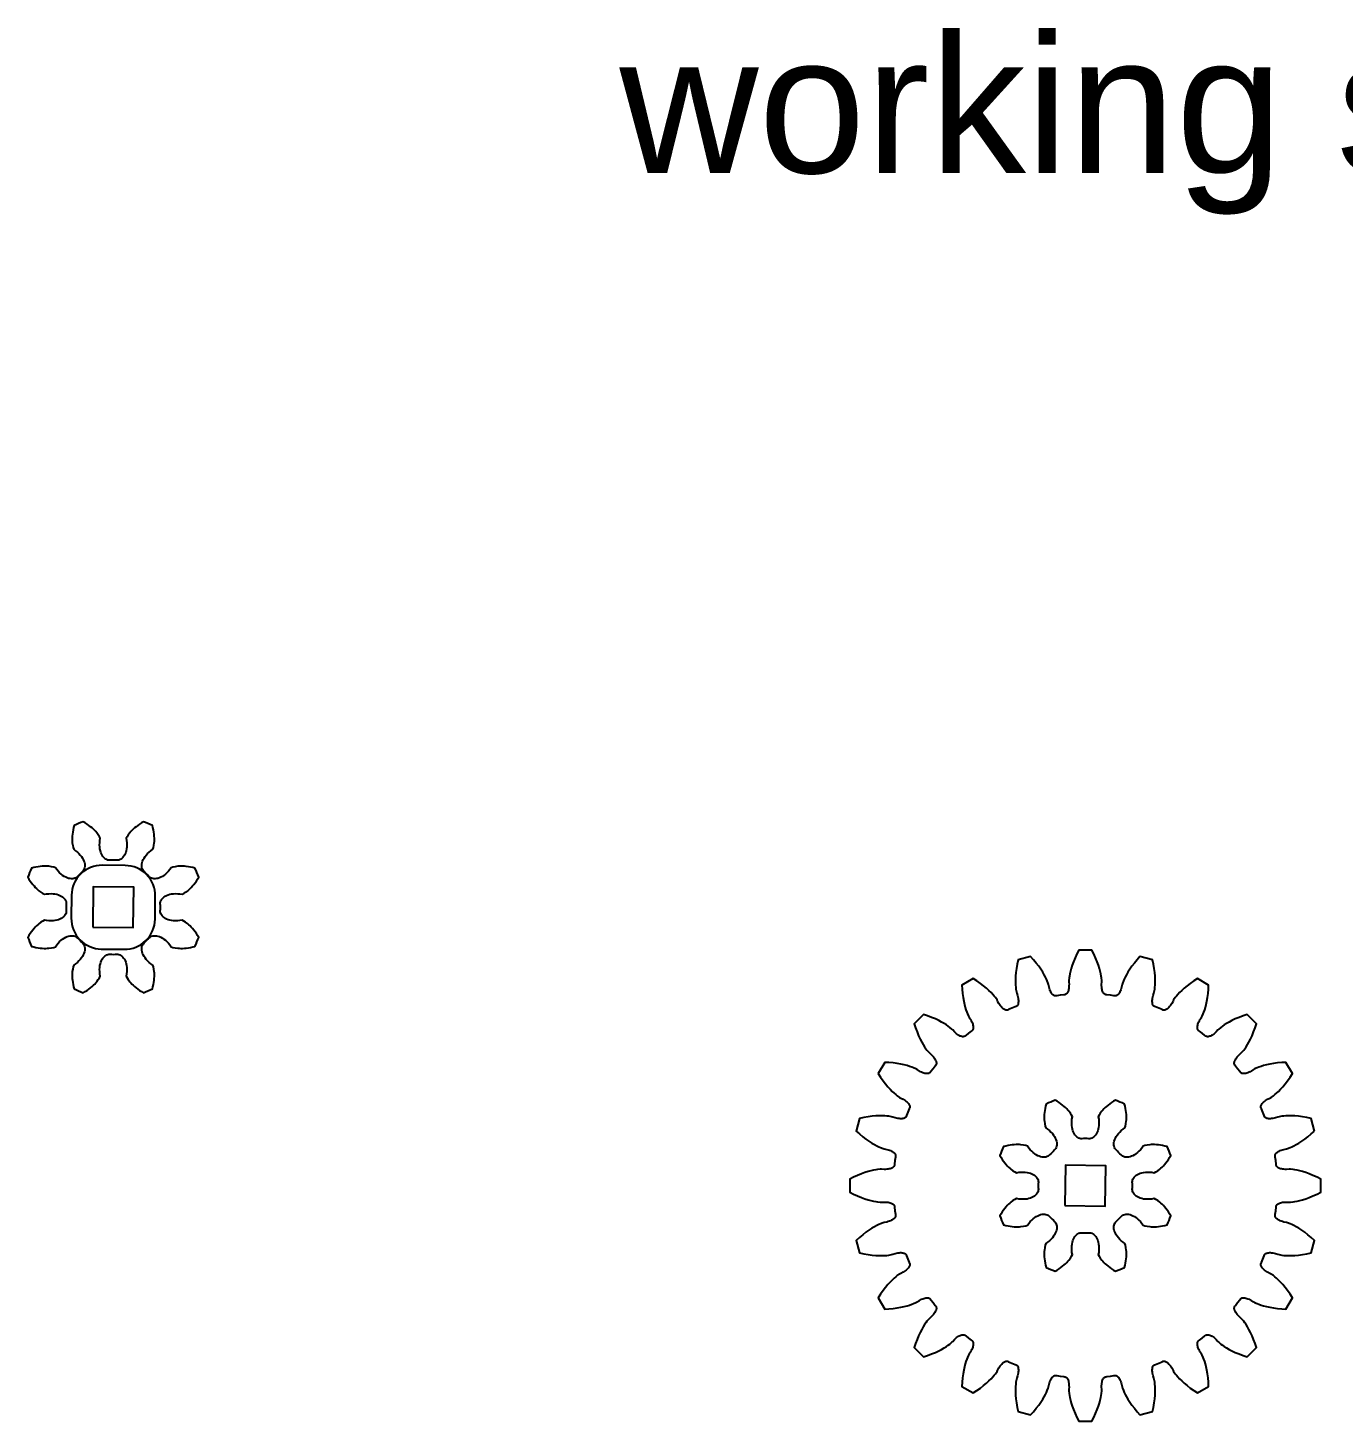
# Model space of a CAD drawing. Header units: millimetres. Extents: x -182 to 334, y -220 to 101.
# Drawn here: x -182.3 to 120.8, y -220.1 to 101 of the extents above; entities that cross this region are included whole.
import ezdxf

# ---------------------------------------------------------------- set-up
doc = ezdxf.new("R2010")
doc.units = ezdxf.units.MM
doc.layers.add('layer0', color=7, linetype='Continuous')
doc.styles.get("Standard").update_dxf_attribs({"font": 'arial.ttf'})

msp = doc.modelspace()

# ---------------------------------------------------------------- linework, layer by layer
at = {"linetype": 'Continuous'}
msp.add_lwpolyline([(-165.38, -111.26), (-160.08, -111.32, 0.414214), (-153, -104.4), (-152.94, -99.1, 0.414214), (-159.86, -92.02), (-165.16, -91.96, 0.414214), (-172.24, -98.88), (-172.3, -104.18, 0.414214)], format="xyb", close=True, dxfattribs=at)
for points in [[(-167.32, -106.23), (-158.02, -106.34), (-157.92, -97.04), (-167.22, -96.94)], [(56.7, -170.4), (66, -170.5), (66.11, -161.21), (56.81, -161.1)]]:
    msp.add_lwpolyline(points, close=True, dxfattribs=at)
at = {"layer": 'layer0'}
for points in [[(-171.64, -120.46, 0.02705), (-169.55, -121.33), (-169.12, -121.08), (-168.67, -120.79), (-168.25, -120.49), (-167.87, -120.2), (-167.52, -119.91), (-167.2, -119.62), (-166.91, -119.33), (-166.66, -119.06), (-166.44, -118.8), (-166.07, -118.31), (-165.8, -117.89), (-165.61, -117.52), (-165.7, -117), (-165.75, -116.48), (-165.76, -115.99), (-165.74, -115.52), (-165.69, -115.08), (-165.6, -114.67), (-165.49, -114.29), (-165.35, -113.94), (-165.19, -113.63), (-165.01, -113.35), (-164.81, -113.11), (-164.59, -112.9), (-164.37, -112.74), (-164.13, -112.61), (-163.89, -112.52), (-163.65, -112.47), (-163.43, -112.46), (-163.04, -112.48), (-162.62, -112.49), (-162.2, -112.48), (-161.8, -112.46), (-161.59, -112.47), (-161.35, -112.52), (-161.1, -112.61), (-160.87, -112.74), (-160.64, -112.9), (-160.43, -113.11), (-160.23, -113.35), (-160.05, -113.63), (-159.89, -113.94), (-159.75, -114.29), (-159.64, -114.67), (-159.55, -115.08), (-159.5, -115.52), (-159.48, -115.99), (-159.49, -116.48), (-159.54, -117), (-159.63, -117.52), (-159.44, -117.89), (-159.17, -118.31), (-158.8, -118.8), (-158.58, -119.06), (-158.33, -119.33), (-158.04, -119.62), (-157.72, -119.91), (-157.37, -120.2), (-156.98, -120.49), (-156.57, -120.79), (-156.11, -121.08), (-155.69, -121.33, 0.02705), (-153.6, -120.46), (-153.47, -119.98), (-153.36, -119.46), (-153.27, -118.96), (-153.21, -118.47), (-153.17, -118.02), (-153.15, -117.59), (-153.14, -117.19), (-153.16, -116.82), (-153.18, -116.48), (-153.27, -115.87), (-153.38, -115.38), (-153.5, -114.99), (-153.94, -114.68), (-154.34, -114.35), (-154.7, -114.01), (-155.01, -113.66), (-155.28, -113.31), (-155.51, -112.96), (-155.7, -112.61), (-155.85, -112.27), (-155.96, -111.93), (-156.03, -111.61), (-156.06, -111.3), (-156.05, -111), (-156.01, -110.72), (-155.93, -110.47), (-155.82, -110.23), (-155.68, -110.03), (-155.54, -109.87), (-155.25, -109.61), (-154.94, -109.31), (-154.65, -109.01), (-154.39, -108.72), (-154.23, -108.57), (-154.02, -108.43), (-153.79, -108.33), (-153.53, -108.25), (-153.26, -108.21), (-152.96, -108.2), (-152.65, -108.23), (-152.33, -108.3), (-151.99, -108.41), (-151.65, -108.55), (-151.3, -108.74), (-150.95, -108.97), (-150.6, -109.25), (-150.25, -109.56), (-149.91, -109.92), (-149.58, -110.32), (-149.27, -110.75), (-148.88, -110.88), (-148.39, -110.99), (-147.78, -111.07), (-147.44, -111.1), (-147.07, -111.11), (-146.66, -111.11), (-146.24, -111.09), (-145.79, -111.05), (-145.3, -110.99), (-144.8, -110.9), (-144.27, -110.78), (-143.79, -110.66, 0.02705), (-142.93, -108.57), (-143.18, -108.14), (-143.47, -107.69), (-143.76, -107.27), (-144.06, -106.89), (-144.35, -106.54), (-144.64, -106.22), (-144.92, -105.93), (-145.2, -105.68), (-145.45, -105.46), (-145.94, -105.09), (-146.37, -104.82), (-146.74, -104.63), (-147.26, -104.72), (-147.78, -104.77), (-148.27, -104.78), (-148.74, -104.76), (-149.18, -104.7), (-149.59, -104.62), (-149.97, -104.51), (-150.32, -104.37), (-150.63, -104.21), (-150.91, -104.03), (-151.15, -103.83), (-151.35, -103.61), (-151.52, -103.39), (-151.65, -103.15), (-151.74, -102.91), (-151.78, -102.67), (-151.79, -102.45), (-151.77, -102.06), (-151.76, -101.64), (-151.77, -101.21), (-151.79, -100.82), (-151.78, -100.61), (-151.74, -100.36), (-151.65, -100.12), (-151.52, -99.89), (-151.35, -99.66), (-151.15, -99.45), (-150.91, -99.25), (-150.63, -99.07), (-150.32, -98.91), (-149.97, -98.77), (-149.59, -98.66), (-149.18, -98.57), (-148.74, -98.52), (-148.27, -98.5), (-147.78, -98.51), (-147.26, -98.56), (-146.74, -98.64), (-146.37, -98.46), (-145.94, -98.19), (-145.45, -97.82), (-145.2, -97.6), (-144.92, -97.34), (-144.64, -97.05), (-144.35, -96.74), (-144.06, -96.39), (-143.76, -96), (-143.47, -95.59), (-143.18, -95.13), (-142.93, -94.7, 0.02705), (-143.79, -92.62), (-144.27, -92.49), (-144.8, -92.38), (-145.3, -92.29), (-145.79, -92.23), (-146.24, -92.18), (-146.66, -92.16), (-147.07, -92.16), (-147.44, -92.17), (-147.78, -92.2), (-148.39, -92.29), (-148.88, -92.4), (-149.27, -92.52), (-149.58, -92.95), (-149.91, -93.36), (-150.25, -93.71), (-150.6, -94.03), (-150.95, -94.3), (-151.3, -94.53), (-151.65, -94.72), (-151.99, -94.87), (-152.33, -94.98), (-152.65, -95.05), (-152.96, -95.08), (-153.26, -95.07), (-153.53, -95.03), (-153.79, -94.95), (-154.02, -94.84), (-154.23, -94.7), (-154.39, -94.56), (-154.65, -94.27), (-154.94, -93.96), (-155.25, -93.67), (-155.54, -93.41), (-155.68, -93.25), (-155.82, -93.04), (-155.93, -92.81), (-156.01, -92.55), (-156.05, -92.28), (-156.06, -91.98), (-156.03, -91.67), (-155.96, -91.34), (-155.85, -91.01), (-155.7, -90.67), (-155.51, -90.32), (-155.28, -89.97), (-155.01, -89.62), (-154.7, -89.27), (-154.34, -88.93), (-153.94, -88.6), (-153.5, -88.29), (-153.38, -87.9), (-153.27, -87.41), (-153.18, -86.8), (-153.16, -86.46), (-153.14, -86.09), (-153.15, -85.68), (-153.17, -85.26), (-153.21, -84.8), (-153.27, -84.32), (-153.36, -83.82), (-153.47, -83.29), (-153.6, -82.81, 0.02705), (-155.69, -81.95), (-156.11, -82.2), (-156.57, -82.49), (-156.98, -82.78), (-157.37, -83.08), (-157.72, -83.37), (-158.04, -83.66), (-158.33, -83.94), (-158.58, -84.21), (-158.8, -84.47), (-159.17, -84.96), (-159.44, -85.39), (-159.63, -85.75), (-159.54, -86.28), (-159.49, -86.8), (-159.48, -87.29), (-159.5, -87.76), (-159.55, -88.2), (-159.64, -88.61), (-159.75, -88.99), (-159.89, -89.34), (-160.05, -89.65), (-160.23, -89.93), (-160.43, -90.17), (-160.64, -90.37), (-160.87, -90.54), (-161.1, -90.67), (-161.35, -90.75), (-161.59, -90.8), (-161.8, -90.81), (-162.2, -90.79), (-162.62, -90.78), (-163.04, -90.79), (-163.43, -90.81), (-163.65, -90.8), (-163.89, -90.75), (-164.13, -90.67), (-164.37, -90.54), (-164.59, -90.37), (-164.81, -90.17), (-165.01, -89.93), (-165.19, -89.65), (-165.35, -89.34), (-165.49, -88.99), (-165.6, -88.61), (-165.69, -88.2), (-165.74, -87.76), (-165.76, -87.29), (-165.75, -86.8), (-165.7, -86.28), (-165.61, -85.75), (-165.8, -85.39), (-166.07, -84.96), (-166.44, -84.47), (-166.66, -84.21), (-166.91, -83.94), (-167.2, -83.66), (-167.52, -83.37), (-167.87, -83.08), (-168.25, -82.78), (-168.67, -82.49), (-169.12, -82.2), (-169.55, -81.95, 0.02705), (-171.64, -82.81), (-171.76, -83.29), (-171.88, -83.82), (-171.97, -84.32), (-172.03, -84.8), (-172.07, -85.26), (-172.09, -85.68), (-172.1, -86.09), (-172.08, -86.46), (-172.06, -86.8), (-171.97, -87.41), (-171.86, -87.9), (-171.73, -88.29), (-171.3, -88.6), (-170.9, -88.93), (-170.54, -89.27), (-170.23, -89.62), (-169.95, -89.97), (-169.72, -90.32), (-169.53, -90.67), (-169.39, -91.01), (-169.28, -91.34), (-169.21, -91.67), (-169.18, -91.98), (-169.19, -92.28), (-169.23, -92.55), (-169.31, -92.81), (-169.41, -93.04), (-169.55, -93.25), (-169.7, -93.41), (-169.99, -93.67), (-170.29, -93.96), (-170.59, -94.27), (-170.85, -94.56), (-171.01, -94.7), (-171.22, -94.84), (-171.45, -94.95), (-171.7, -95.03), (-171.98, -95.07), (-172.28, -95.08), (-172.59, -95.05), (-172.91, -94.98), (-173.25, -94.87), (-173.59, -94.72), (-173.94, -94.53), (-174.29, -94.3), (-174.64, -94.03), (-174.99, -93.71), (-175.33, -93.36), (-175.66, -92.95), (-175.97, -92.52), (-176.36, -92.4), (-176.85, -92.29), (-177.46, -92.2), (-177.8, -92.17), (-178.17, -92.16), (-178.58, -92.16), (-179, -92.18), (-179.45, -92.23), (-179.94, -92.29), (-180.44, -92.38), (-180.96, -92.49), (-181.44, -92.62, 0.02705), (-182.31, -94.7), (-182.06, -95.13), (-181.77, -95.59), (-181.47, -96), (-181.18, -96.39), (-180.89, -96.74), (-180.6, -97.05), (-180.31, -97.34), (-180.04, -97.6), (-179.78, -97.82), (-179.3, -98.19), (-178.87, -98.46), (-178.5, -98.64), (-177.98, -98.56), (-177.46, -98.51), (-176.97, -98.5), (-176.5, -98.52), (-176.06, -98.57), (-175.65, -98.66), (-175.27, -98.77), (-174.92, -98.91), (-174.61, -99.07), (-174.33, -99.25), (-174.09, -99.45), (-173.88, -99.66), (-173.72, -99.89), (-173.59, -100.12), (-173.5, -100.36), (-173.45, -100.61), (-173.45, -100.82), (-173.47, -101.21), (-173.47, -101.64), (-173.47, -102.06), (-173.45, -102.45), (-173.45, -102.67), (-173.5, -102.91), (-173.59, -103.15), (-173.72, -103.39), (-173.88, -103.61), (-174.09, -103.83), (-174.33, -104.03), (-174.61, -104.21), (-174.92, -104.37), (-175.27, -104.51), (-175.65, -104.62), (-176.06, -104.7), (-176.5, -104.76), (-176.97, -104.78), (-177.46, -104.77), (-177.98, -104.72), (-178.5, -104.63), (-178.87, -104.82), (-179.3, -105.09), (-179.78, -105.46), (-180.04, -105.68), (-180.31, -105.93), (-180.6, -106.22), (-180.89, -106.54), (-181.18, -106.89), (-181.47, -107.27), (-181.77, -107.69), (-182.06, -108.14), (-182.31, -108.57, 0.02705), (-181.44, -110.66), (-180.96, -110.78), (-180.44, -110.9), (-179.94, -110.99), (-179.45, -111.05), (-179, -111.09), (-178.58, -111.11), (-178.17, -111.11), (-177.8, -111.1), (-177.46, -111.07), (-176.85, -110.99), (-176.36, -110.88), (-175.97, -110.75), (-175.66, -110.32), (-175.33, -109.92), (-174.99, -109.56), (-174.64, -109.25), (-174.29, -108.97), (-173.94, -108.74), (-173.59, -108.55), (-173.25, -108.41), (-172.91, -108.3), (-172.59, -108.23), (-172.28, -108.2), (-171.98, -108.21), (-171.7, -108.25), (-171.45, -108.33), (-171.22, -108.43), (-171.01, -108.57), (-170.85, -108.72), (-170.59, -109.01), (-170.29, -109.31), (-169.99, -109.61), (-169.7, -109.87), (-169.55, -110.03), (-169.41, -110.23), (-169.31, -110.47), (-169.23, -110.72), (-169.19, -111), (-169.18, -111.3), (-169.21, -111.61), (-169.28, -111.93), (-169.39, -112.27), (-169.53, -112.61), (-169.72, -112.96), (-169.95, -113.31), (-170.23, -113.66), (-170.54, -114.01), (-170.9, -114.35), (-171.3, -114.68), (-171.73, -114.99), (-171.86, -115.38), (-171.97, -115.87), (-172.06, -116.48), (-172.08, -116.82), (-172.1, -117.19), (-172.09, -117.59), (-172.07, -118.02), (-172.03, -118.47), (-171.97, -118.96), (-171.88, -119.46), (-171.76, -119.98)], [(52.39, -184.63, 0.02705), (54.47, -185.49), (54.9, -185.24), (55.35, -184.95), (55.77, -184.66), (56.16, -184.36), (56.5, -184.07), (56.82, -183.78), (57.11, -183.5), (57.36, -183.23), (57.59, -182.97), (57.95, -182.48), (58.22, -182.05), (58.41, -181.69), (58.33, -181.16), (58.28, -180.64), (58.26, -180.15), (58.28, -179.68), (58.34, -179.24), (58.42, -178.83), (58.54, -178.45), (58.67, -178.1), (58.84, -177.79), (59.02, -177.51), (59.22, -177.27), (59.43, -177.07), (59.65, -176.9), (59.89, -176.77), (60.13, -176.69), (60.38, -176.64), (60.59, -176.63), (60.98, -176.65), (61.4, -176.66), (61.83, -176.65), (62.22, -176.63), (62.43, -176.64), (62.68, -176.69), (62.92, -176.77), (63.15, -176.9), (63.38, -177.07), (63.59, -177.27), (63.79, -177.51), (63.97, -177.79), (64.14, -178.1), (64.27, -178.45), (64.39, -178.83), (64.47, -179.24), (64.53, -179.68), (64.55, -180.15), (64.53, -180.64), (64.48, -181.16), (64.4, -181.69), (64.59, -182.05), (64.86, -182.48), (65.22, -182.97), (65.45, -183.23), (65.7, -183.5), (65.99, -183.78), (66.3, -184.07), (66.65, -184.36), (67.04, -184.66), (67.46, -184.95), (67.91, -185.24), (68.34, -185.49, 0.02705), (70.42, -184.63), (70.55, -184.15), (70.67, -183.62), (70.75, -183.12), (70.82, -182.63), (70.86, -182.18), (70.88, -181.76), (70.88, -181.35), (70.87, -180.98), (70.84, -180.64), (70.76, -180.03), (70.65, -179.54), (70.52, -179.15), (70.09, -178.84), (69.69, -178.51), (69.33, -178.17), (69.01, -177.82), (68.74, -177.47), (68.51, -177.12), (68.32, -176.77), (68.17, -176.43), (68.06, -176.09), (68, -175.77), (67.97, -175.46), (67.97, -175.16), (68.02, -174.89), (68.09, -174.63), (68.2, -174.4), (68.34, -174.19), (68.48, -174.03), (68.78, -173.77), (69.08, -173.48), (69.37, -173.17), (69.64, -172.88), (69.79, -172.74), (70, -172.6), (70.23, -172.49), (70.49, -172.41), (70.77, -172.37), (71.06, -172.36), (71.37, -172.39), (71.7, -172.46), (72.03, -172.57), (72.38, -172.72), (72.73, -172.91), (73.08, -173.14), (73.43, -173.41), (73.77, -173.72), (74.11, -174.08), (74.44, -174.48), (74.75, -174.92), (75.15, -175.04), (75.64, -175.15), (76.24, -175.24), (76.58, -175.26), (76.95, -175.28), (77.36, -175.28), (77.79, -175.25), (78.24, -175.21), (78.72, -175.15), (79.22, -175.06), (79.75, -174.95), (80.23, -174.82, 0.02705), (81.09, -172.74), (80.84, -172.31), (80.55, -171.85), (80.26, -171.44), (79.96, -171.05), (79.67, -170.7), (79.39, -170.38), (79.1, -170.09), (78.83, -169.84), (78.57, -169.62), (78.08, -169.25), (77.66, -168.98), (77.29, -168.79), (76.76, -168.88), (76.25, -168.93), (75.75, -168.94), (75.28, -168.92), (74.84, -168.87), (74.43, -168.78), (74.05, -168.67), (73.71, -168.53), (73.39, -168.37), (73.11, -168.19), (72.87, -167.99), (72.67, -167.78), (72.5, -167.55), (72.38, -167.32), (72.29, -167.07), (72.24, -166.83), (72.23, -166.62), (72.25, -166.22), (72.26, -165.8), (72.25, -165.38), (72.23, -164.99), (72.24, -164.77), (72.29, -164.53), (72.38, -164.29), (72.5, -164.05), (72.67, -163.83), (72.87, -163.61), (73.11, -163.41), (73.39, -163.23), (73.71, -163.07), (74.05, -162.93), (74.43, -162.82), (74.84, -162.73), (75.28, -162.68), (75.75, -162.66), (76.25, -162.67), (76.76, -162.72), (77.29, -162.81), (77.66, -162.62), (78.08, -162.35), (78.57, -161.98), (78.83, -161.76), (79.1, -161.51), (79.39, -161.22), (79.67, -160.9), (79.96, -160.55), (80.26, -160.17), (80.55, -159.75), (80.84, -159.3), (81.09, -158.87, 0.02705), (80.23, -156.78), (79.75, -156.66), (79.22, -156.54), (78.72, -156.45), (78.24, -156.39), (77.79, -156.35), (77.36, -156.33), (76.95, -156.32), (76.58, -156.34), (76.24, -156.36), (75.64, -156.45), (75.15, -156.56), (74.75, -156.69), (74.44, -157.12), (74.11, -157.52), (73.77, -157.88), (73.43, -158.19), (73.08, -158.47), (72.73, -158.7), (72.38, -158.89), (72.03, -159.03), (71.7, -159.14), (71.37, -159.21), (71.06, -159.24), (70.77, -159.23), (70.49, -159.19), (70.23, -159.11), (70, -159.01), (69.79, -158.87), (69.64, -158.72), (69.37, -158.43), (69.08, -158.13), (68.78, -157.83), (68.48, -157.57), (68.34, -157.41), (68.2, -157.2), (68.09, -156.97), (68.02, -156.72), (67.97, -156.44), (67.97, -156.14), (68, -155.83), (68.06, -155.51), (68.17, -155.17), (68.32, -154.83), (68.51, -154.48), (68.74, -154.13), (69.01, -153.78), (69.33, -153.43), (69.69, -153.09), (70.09, -152.76), (70.52, -152.45), (70.65, -152.06), (70.76, -151.57), (70.84, -150.96), (70.87, -150.62), (70.88, -150.25), (70.88, -149.84), (70.86, -149.42), (70.82, -148.97), (70.75, -148.48), (70.67, -147.98), (70.55, -147.46), (70.42, -146.98, 0.02705), (68.34, -146.11), (67.91, -146.36), (67.46, -146.65), (67.04, -146.95), (66.65, -147.24), (66.3, -147.53), (65.99, -147.82), (65.7, -148.11), (65.45, -148.38), (65.22, -148.64), (64.86, -149.12), (64.59, -149.55), (64.4, -149.92), (64.48, -150.44), (64.53, -150.96), (64.55, -151.45), (64.53, -151.92), (64.47, -152.36), (64.39, -152.77), (64.27, -153.15), (64.14, -153.5), (63.97, -153.81), (63.79, -154.09), (63.59, -154.33), (63.38, -154.54), (63.15, -154.7), (62.92, -154.83), (62.68, -154.92), (62.43, -154.97), (62.22, -154.98), (61.83, -154.95), (61.4, -154.95), (60.98, -154.95), (60.59, -154.98), (60.38, -154.97), (60.13, -154.92), (59.89, -154.83), (59.65, -154.7), (59.43, -154.54), (59.22, -154.33), (59.02, -154.09), (58.84, -153.81), (58.67, -153.5), (58.54, -153.15), (58.42, -152.77), (58.34, -152.36), (58.28, -151.92), (58.26, -151.45), (58.28, -150.96), (58.33, -150.44), (58.41, -149.92), (58.22, -149.55), (57.95, -149.12), (57.59, -148.64), (57.36, -148.38), (57.11, -148.11), (56.82, -147.82), (56.5, -147.53), (56.16, -147.24), (55.77, -146.95), (55.35, -146.65), (54.9, -146.36), (54.47, -146.11, 0.02705), (52.39, -146.98), (52.26, -147.46), (52.14, -147.98), (52.06, -148.48), (51.99, -148.97), (51.95, -149.42), (51.93, -149.84), (51.93, -150.25), (51.94, -150.62), (51.97, -150.96), (52.05, -151.57), (52.16, -152.06), (52.29, -152.45), (52.72, -152.76), (53.12, -153.09), (53.48, -153.43), (53.8, -153.78), (54.07, -154.13), (54.3, -154.48), (54.49, -154.83), (54.64, -155.17), (54.75, -155.51), (54.81, -155.83), (54.84, -156.14), (54.84, -156.44), (54.79, -156.72), (54.72, -156.97), (54.61, -157.2), (54.47, -157.41), (54.33, -157.57), (54.03, -157.83), (53.73, -158.13), (53.44, -158.43), (53.17, -158.72), (53.02, -158.87), (52.81, -159.01), (52.58, -159.11), (52.32, -159.19), (52.04, -159.23), (51.75, -159.24), (51.44, -159.21), (51.11, -159.14), (50.78, -159.03), (50.43, -158.89), (50.08, -158.7), (49.73, -158.47), (49.38, -158.19), (49.04, -157.88), (48.7, -157.52), (48.37, -157.12), (48.06, -156.69), (47.66, -156.56), (47.17, -156.45), (46.57, -156.36), (46.23, -156.34), (45.86, -156.32), (45.45, -156.33), (45.02, -156.35), (44.57, -156.39), (44.09, -156.45), (43.59, -156.54), (43.06, -156.66), (42.58, -156.78, 0.02705), (41.72, -158.87), (41.97, -159.3), (42.26, -159.75), (42.55, -160.17), (42.85, -160.55), (43.14, -160.9), (43.42, -161.22), (43.71, -161.51), (43.98, -161.76), (44.24, -161.98), (44.73, -162.35), (45.15, -162.62), (45.52, -162.81), (46.05, -162.72), (46.56, -162.67), (47.06, -162.66), (47.52, -162.68), (47.97, -162.73), (48.38, -162.82), (48.76, -162.93), (49.1, -163.07), (49.42, -163.23), (49.7, -163.41), (49.94, -163.61), (50.14, -163.83), (50.31, -164.05), (50.43, -164.29), (50.52, -164.53), (50.57, -164.77), (50.58, -164.99), (50.56, -165.38), (50.55, -165.8), (50.56, -166.22), (50.58, -166.62), (50.57, -166.83), (50.52, -167.07), (50.43, -167.32), (50.31, -167.55), (50.14, -167.78), (49.94, -167.99), (49.7, -168.19), (49.42, -168.37), (49.1, -168.53), (48.76, -168.67), (48.38, -168.78), (47.97, -168.87), (47.52, -168.92), (47.06, -168.94), (46.56, -168.93), (46.05, -168.88), (45.52, -168.79), (45.15, -168.98), (44.73, -169.25), (44.24, -169.62), (43.98, -169.84), (43.71, -170.09), (43.42, -170.38), (43.14, -170.7), (42.85, -171.05), (42.55, -171.44), (42.26, -171.85), (41.97, -172.31), (41.72, -172.74, 0.02705), (42.58, -174.82), (43.06, -174.95), (43.59, -175.06), (44.09, -175.15), (44.57, -175.21), (45.02, -175.25), (45.45, -175.28), (45.86, -175.28), (46.23, -175.26), (46.57, -175.24), (47.17, -175.15), (47.66, -175.04), (48.06, -174.92), (48.37, -174.48), (48.7, -174.08), (49.04, -173.72), (49.38, -173.41), (49.73, -173.14), (50.08, -172.91), (50.43, -172.72), (50.78, -172.57), (51.11, -172.46), (51.44, -172.39), (51.75, -172.36), (52.04, -172.37), (52.32, -172.41), (52.58, -172.49), (52.81, -172.6), (53.02, -172.74), (53.17, -172.88), (53.44, -173.17), (53.73, -173.48), (54.03, -173.77), (54.33, -174.03), (54.47, -174.19), (54.61, -174.4), (54.72, -174.63), (54.79, -174.89), (54.84, -175.16), (54.84, -175.46), (54.81, -175.77), (54.75, -176.09), (54.64, -176.43), (54.49, -176.77), (54.3, -177.12), (54.07, -177.47), (53.8, -177.82), (53.48, -178.17), (53.12, -178.51), (52.72, -178.84), (52.29, -179.15), (52.16, -179.54), (52.05, -180.03), (51.97, -180.64), (51.94, -180.98), (51.93, -181.35), (51.93, -181.76), (51.95, -182.18), (51.99, -182.63), (52.06, -183.12), (52.14, -183.62), (52.26, -184.15)]]:
    msp.add_lwpolyline(points, format="xyb", close=True, dxfattribs=at)
msp.add_lwpolyline([(114.2, -153.2), (113.42, -150.32), (112.48, -150.11), (111.47, -149.94), (110.55, -149.81), (109.7, -149.74), (108.94, -149.7), (108.25, -149.69), (107.64, -149.72), (107.12, -149.76), (106.69, -149.81), (106.07, -149.92), (105.78, -150), (105.2, -150.18), (104.9, -150.25), (104.61, -150.31), (104.34, -150.35), (104.09, -150.37), (103.85, -150.37), (103.64, -150.36), (103.44, -150.33), (103.26, -150.28), (103.11, -150.23), (102.97, -150.16), (102.86, -150.07), (102.77, -149.98), (102.7, -149.88), (102.59, -149.62), (102.29, -148.87), (101.97, -148.12), (101.86, -147.86), (101.84, -147.74), (101.84, -147.61), (101.86, -147.47), (101.91, -147.33), (101.98, -147.17), (102.07, -147.02), (102.19, -146.86), (102.33, -146.7), (102.5, -146.53), (102.69, -146.37), (102.91, -146.2), (103.15, -146.04), (103.42, -145.88), (103.96, -145.6), (104.21, -145.45), (104.74, -145.09), (105.08, -144.82), (105.47, -144.48), (105.92, -144.06), (106.4, -143.58), (106.92, -143.01), (107.46, -142.36), (108.03, -141.62), (108.61, -140.78), (109.14, -139.97), (107.64, -137.38), (106.68, -137.43), (105.66, -137.52), (104.74, -137.64), (103.9, -137.78), (103.15, -137.95), (102.49, -138.12), (101.9, -138.3), (101.41, -138.47), (101.01, -138.63), (100.43, -138.9), (100.18, -139.05), (99.66, -139.38), (99.39, -139.53), (99.13, -139.66), (98.88, -139.76), (98.64, -139.85), (98.41, -139.91), (98.2, -139.95), (98, -139.98), (97.82, -139.98), (97.66, -139.96), (97.51, -139.93), (97.38, -139.88), (97.26, -139.81), (97.17, -139.73), (97, -139.51), (96.51, -138.86), (96.02, -138.22), (95.84, -138), (95.79, -137.89), (95.75, -137.76), (95.74, -137.62), (95.74, -137.47), (95.77, -137.31), (95.82, -137.13), (95.9, -136.95), (95.99, -136.76), (96.11, -136.56), (96.25, -136.35), (96.42, -136.13), (96.61, -135.91), (96.83, -135.68), (97.28, -135.27), (97.49, -135.06), (97.9, -134.58), (98.16, -134.23), (98.45, -133.8), (98.78, -133.28), (99.11, -132.69), (99.47, -132), (99.82, -131.23), (100.18, -130.37), (100.53, -129.41), (100.82, -128.49), (98.71, -126.38), (97.79, -126.68), (96.83, -127.03), (95.97, -127.38), (95.2, -127.74), (94.52, -128.09), (93.92, -128.43), (93.41, -128.75), (92.98, -129.05), (92.63, -129.31), (92.14, -129.72), (91.93, -129.92), (91.52, -130.38), (91.3, -130.59), (91.08, -130.78), (90.86, -130.95), (90.65, -131.09), (90.45, -131.21), (90.26, -131.31), (90.07, -131.38), (89.9, -131.43), (89.73, -131.46), (89.58, -131.47), (89.44, -131.45), (89.32, -131.42), (89.2, -131.36), (88.98, -131.19), (88.34, -130.69), (87.7, -130.2), (87.47, -130.04), (87.39, -129.94), (87.33, -129.83), (87.28, -129.7), (87.24, -129.55), (87.23, -129.38), (87.23, -129.2), (87.25, -129.01), (87.3, -128.79), (87.36, -128.57), (87.44, -128.33), (87.55, -128.08), (87.68, -127.82), (87.83, -127.54), (88.16, -127.03), (88.3, -126.77), (88.57, -126.2), (88.74, -125.79), (88.91, -125.3), (89.09, -124.72), (89.26, -124.06), (89.42, -123.3), (89.57, -122.47), (89.69, -121.54), (89.78, -120.53), (89.82, -119.56), (87.24, -118.07), (86.43, -118.59), (85.59, -119.18), (84.85, -119.74), (84.2, -120.29), (83.63, -120.81), (83.14, -121.29), (82.73, -121.73), (82.39, -122.13), (82.12, -122.47), (81.76, -122.99), (81.61, -123.25), (81.33, -123.79), (81.16, -124.06), (81, -124.3), (80.84, -124.52), (80.67, -124.71), (80.51, -124.88), (80.35, -125.02), (80.19, -125.14), (80.03, -125.23), (79.88, -125.3), (79.74, -125.35), (79.6, -125.37), (79.47, -125.37), (79.34, -125.34), (79.09, -125.23), (78.34, -124.92), (77.59, -124.61), (77.33, -124.51), (77.23, -124.44), (77.13, -124.35), (77.05, -124.23), (76.98, -124.1), (76.92, -123.94), (76.88, -123.77), (76.85, -123.57), (76.84, -123.35), (76.84, -123.12), (76.86, -122.87), (76.9, -122.6), (76.95, -122.31), (77.03, -122.01), (77.21, -121.42), (77.28, -121.14), (77.4, -120.52), (77.45, -120.08), (77.49, -119.56), (77.51, -118.95), (77.51, -118.27), (77.47, -117.5), (77.39, -116.66), (77.27, -115.73), (77.09, -114.73), (76.89, -113.78), (74, -113.01), (73.35, -113.72), (72.7, -114.51), (72.13, -115.25), (71.64, -115.94), (71.23, -116.59), (70.88, -117.18), (70.59, -117.72), (70.37, -118.18), (70.2, -118.59), (69.98, -119.18), (69.91, -119.47), (69.77, -120.06), (69.69, -120.36), (69.59, -120.64), (69.49, -120.89), (69.38, -121.12), (69.26, -121.33), (69.14, -121.51), (69.02, -121.66), (68.9, -121.79), (68.77, -121.9), (68.64, -121.98), (68.51, -122.04), (68.39, -122.07), (68.26, -122.08), (67.98, -122.04), (67.18, -121.93), (66.38, -121.83), (66.1, -121.79), (65.98, -121.75), (65.87, -121.69), (65.76, -121.6), (65.66, -121.49), (65.56, -121.35), (65.47, -121.19), (65.39, -121.01), (65.32, -120.81), (65.27, -120.58), (65.22, -120.33), (65.19, -120.06), (65.16, -119.77), (65.16, -119.46), (65.19, -118.84), (65.18, -118.55), (65.13, -117.92), (65.07, -117.49), (64.97, -116.98), (64.84, -116.38), (64.66, -115.72), (64.42, -114.99), (64.13, -114.19), (63.77, -113.33), (63.34, -112.41), (62.9, -111.55), (59.91, -111.55), (59.47, -112.41), (59.04, -113.33), (58.68, -114.19), (58.39, -114.99), (58.15, -115.72), (57.97, -116.38), (57.84, -116.98), (57.74, -117.49), (57.68, -117.92), (57.63, -118.55), (57.62, -118.84), (57.65, -119.46), (57.64, -119.77), (57.62, -120.06), (57.59, -120.33), (57.54, -120.58), (57.49, -120.81), (57.42, -121.01), (57.34, -121.19), (57.25, -121.35), (57.15, -121.49), (57.05, -121.6), (56.94, -121.69), (56.83, -121.75), (56.71, -121.79), (56.43, -121.83), (55.63, -121.93), (54.83, -122.04), (54.55, -122.08), (54.42, -122.07), (54.3, -122.04), (54.17, -121.98), (54.04, -121.9), (53.91, -121.79), (53.79, -121.66), (53.66, -121.51), (53.54, -121.33), (53.43, -121.12), (53.32, -120.89), (53.22, -120.64), (53.12, -120.36), (53.04, -120.06), (52.9, -119.47), (52.83, -119.18), (52.61, -118.59), (52.44, -118.18), (52.22, -117.72), (51.93, -117.18), (51.58, -116.59), (51.17, -115.94), (50.68, -115.25), (50.11, -114.51), (49.45, -113.72), (48.8, -113.01), (45.92, -113.78), (45.72, -114.73), (45.54, -115.73), (45.42, -116.66), (45.34, -117.5), (45.3, -118.27), (45.3, -118.95), (45.32, -119.56), (45.36, -120.08), (45.41, -120.52), (45.52, -121.14), (45.6, -121.42), (45.78, -122.01), (45.86, -122.31), (45.91, -122.6), (45.95, -122.87), (45.97, -123.12), (45.97, -123.35), (45.96, -123.57), (45.93, -123.77), (45.89, -123.94), (45.83, -124.1), (45.76, -124.23), (45.68, -124.35), (45.58, -124.44), (45.48, -124.51), (45.22, -124.61), (44.47, -124.92), (43.72, -125.23), (43.47, -125.34), (43.34, -125.37), (43.21, -125.37), (43.07, -125.35), (42.93, -125.3), (42.78, -125.23), (42.62, -125.14), (42.46, -125.02), (42.3, -124.88), (42.14, -124.71), (41.97, -124.52), (41.81, -124.3), (41.64, -124.06), (41.48, -123.79), (41.2, -123.25), (41.05, -122.99), (40.69, -122.47), (40.42, -122.13), (40.08, -121.73), (39.67, -121.29), (39.18, -120.81), (38.61, -120.29), (37.96, -119.74), (37.22, -119.18), (36.38, -118.59), (35.57, -118.07), (32.98, -119.56), (33.03, -120.53), (33.12, -121.54), (33.24, -122.47), (33.39, -123.3), (33.55, -124.06), (33.72, -124.72), (33.9, -125.3), (34.07, -125.79), (34.24, -126.2), (34.51, -126.77), (34.65, -127.03), (34.98, -127.54), (35.13, -127.82), (35.26, -128.08), (35.37, -128.33), (35.45, -128.57), (35.51, -128.79), (35.56, -129.01), (35.58, -129.2), (35.58, -129.38), (35.57, -129.55), (35.53, -129.7), (35.48, -129.83), (35.42, -129.94), (35.33, -130.04), (35.11, -130.2), (34.46, -130.69), (33.83, -131.19), (33.6, -131.36), (33.49, -131.42), (33.37, -131.45), (33.23, -131.47), (33.08, -131.46), (32.91, -131.43), (32.74, -131.38), (32.55, -131.31), (32.36, -131.21), (32.16, -131.09), (31.95, -130.95), (31.73, -130.78), (31.51, -130.59), (31.29, -130.38), (30.87, -129.92), (30.67, -129.72), (30.18, -129.31), (29.83, -129.05), (29.4, -128.75), (28.89, -128.43), (28.29, -128.09), (27.61, -127.74), (26.84, -127.38), (25.98, -127.03), (25.02, -126.68), (24.1, -126.38), (21.99, -128.49), (22.28, -129.41), (22.63, -130.37), (22.99, -131.23), (23.34, -132), (23.69, -132.69), (24.03, -133.28), (24.36, -133.8), (24.65, -134.23), (24.91, -134.58), (25.32, -135.06), (25.53, -135.27), (25.98, -135.68), (26.2, -135.91), (26.39, -136.13), (26.56, -136.35), (26.7, -136.56), (26.82, -136.76), (26.91, -136.95), (26.99, -137.13), (27.04, -137.31), (27.07, -137.47), (27.07, -137.62), (27.06, -137.76), (27.02, -137.89), (26.97, -138), (26.79, -138.22), (26.3, -138.86), (25.81, -139.51), (25.64, -139.73), (25.55, -139.81), (25.43, -139.88), (25.3, -139.93), (25.15, -139.96), (24.99, -139.98), (24.81, -139.98), (24.61, -139.95), (24.4, -139.91), (24.17, -139.85), (23.93, -139.76), (23.68, -139.66), (23.42, -139.53), (23.15, -139.38), (22.63, -139.05), (22.37, -138.9), (21.8, -138.63), (21.4, -138.47), (20.91, -138.3), (20.32, -138.12), (19.66, -137.95), (18.91, -137.78), (18.07, -137.64), (17.15, -137.52), (16.13, -137.43), (15.17, -137.38), (13.67, -139.97), (14.2, -140.78), (14.78, -141.62), (15.35, -142.36), (15.89, -143.01), (16.41, -143.58), (16.89, -144.06), (17.34, -144.48), (17.73, -144.82), (18.07, -145.09), (18.59, -145.45), (18.85, -145.6), (19.39, -145.88), (19.66, -146.04), (19.9, -146.2), (20.12, -146.37), (20.31, -146.53), (20.48, -146.7), (20.62, -146.86), (20.74, -147.02), (20.83, -147.17), (20.9, -147.33), (20.95, -147.47), (20.97, -147.61), (20.97, -147.74), (20.94, -147.86), (20.84, -148.12), (20.52, -148.87), (20.22, -149.62), (20.11, -149.88), (20.04, -149.98), (19.95, -150.07), (19.84, -150.16), (19.7, -150.23), (19.55, -150.28), (19.37, -150.33), (19.17, -150.36), (18.96, -150.37), (18.72, -150.37), (18.47, -150.35), (18.2, -150.31), (17.91, -150.25), (17.61, -150.18), (17.03, -150), (16.74, -149.92), (16.12, -149.81), (15.68, -149.76), (15.17, -149.72), (14.56, -149.69), (13.87, -149.7), (13.1, -149.74), (12.26, -149.81), (11.34, -149.94), (10.33, -150.11), (9.39, -150.32), (8.61, -153.2), (9.33, -153.85), (10.11, -154.51), (10.85, -155.07), (11.54, -155.56), (12.19, -155.98), (12.78, -156.33), (13.32, -156.61), (13.79, -156.84), (14.19, -157.01), (14.79, -157.22), (15.07, -157.3), (15.67, -157.43), (15.97, -157.52), (16.24, -157.61), (16.5, -157.72), (16.73, -157.83), (16.93, -157.94), (17.11, -158.06), (17.26, -158.18), (17.4, -158.31), (17.5, -158.44), (17.58, -158.57), (17.64, -158.69), (17.67, -158.82), (17.68, -158.94), (17.64, -159.22), (17.53, -160.02), (17.43, -160.83), (17.4, -161.11), (17.36, -161.23), (17.29, -161.34), (17.2, -161.45), (17.09, -161.55), (16.96, -161.65), (16.8, -161.73), (16.62, -161.81), (16.41, -161.88), (16.18, -161.94), (15.93, -161.99), (15.66, -162.02), (15.37, -162.04), (15.06, -162.05), (14.45, -162.02), (14.15, -162.02), (13.52, -162.07), (13.09, -162.14), (12.58, -162.23), (11.99, -162.37), (11.33, -162.55), (10.59, -162.78), (9.8, -163.08), (8.93, -163.44), (8.01, -163.87), (7.15, -164.31), (7.15, -167.29), (8.01, -167.74), (8.93, -168.17), (9.8, -168.52), (10.59, -168.82), (11.33, -169.05), (11.99, -169.23), (12.58, -169.37), (13.09, -169.47), (13.52, -169.53), (14.15, -169.58), (14.45, -169.58), (15.06, -169.56), (15.37, -169.56), (15.66, -169.58), (15.93, -169.62), (16.18, -169.66), (16.41, -169.72), (16.62, -169.79), (16.8, -169.87), (16.96, -169.96), (17.09, -170.05), (17.2, -170.15), (17.29, -170.26), (17.36, -170.38), (17.4, -170.5), (17.43, -170.77), (17.53, -171.58), (17.64, -172.38), (17.68, -172.66), (17.67, -172.78), (17.64, -172.91), (17.58, -173.04), (17.5, -173.16), (17.4, -173.29), (17.26, -173.42), (17.11, -173.54), (16.93, -173.66), (16.73, -173.78), (16.5, -173.89), (16.24, -173.99), (15.97, -174.08), (15.67, -174.17), (15.07, -174.3), (14.79, -174.38), (14.19, -174.59), (13.79, -174.77), (13.32, -174.99), (12.78, -175.28), (12.19, -175.62), (11.54, -176.04), (10.85, -176.53), (10.11, -177.1), (9.33, -177.75), (8.61, -178.4), (9.39, -181.29), (10.33, -181.49), (11.34, -181.67), (12.26, -181.79), (13.1, -181.87), (13.87, -181.9), (14.56, -181.91), (15.17, -181.89), (15.68, -181.85), (16.12, -181.79), (16.74, -181.68), (17.03, -181.61), (17.61, -181.42), (17.91, -181.35), (18.2, -181.29), (18.47, -181.25), (18.72, -181.23), (18.96, -181.23), (19.17, -181.25), (19.37, -181.27), (19.55, -181.32), (19.7, -181.38), (19.84, -181.45), (19.95, -181.53), (20.04, -181.62), (20.11, -181.73), (20.22, -181.99), (20.52, -182.74), (20.84, -183.48), (20.94, -183.74), (20.97, -183.86), (20.97, -183.99), (20.95, -184.13), (20.9, -184.28), (20.83, -184.43), (20.74, -184.58), (20.62, -184.74), (20.48, -184.9), (20.31, -185.07), (20.12, -185.23), (19.9, -185.4), (19.66, -185.56), (19.39, -185.72), (18.85, -186.01), (18.59, -186.15), (18.07, -186.51), (17.73, -186.78), (17.34, -187.12), (16.89, -187.54), (16.41, -188.03), (15.89, -188.59), (15.35, -189.25), (14.78, -189.99), (14.2, -190.82), (13.67, -191.63), (15.17, -194.22), (16.13, -194.17), (17.15, -194.08), (18.07, -193.96), (18.91, -193.82), (19.66, -193.66), (20.32, -193.48), (20.91, -193.31), (21.4, -193.13), (21.8, -192.97), (22.37, -192.7), (22.63, -192.55), (23.15, -192.22), (23.42, -192.07), (23.68, -191.95), (23.93, -191.84), (24.17, -191.76), (24.4, -191.69), (24.61, -191.65), (24.81, -191.63), (24.99, -191.62), (25.15, -191.64), (25.3, -191.67), (25.43, -191.72), (25.55, -191.79), (25.64, -191.87), (25.81, -192.09), (26.3, -192.74), (26.79, -193.38), (26.97, -193.6), (27.02, -193.71), (27.06, -193.84), (27.07, -193.98), (27.07, -194.13), (27.04, -194.29), (26.99, -194.47), (26.91, -194.65), (26.82, -194.85), (26.7, -195.05), (26.56, -195.26), (26.39, -195.47), (26.2, -195.69), (25.98, -195.92), (25.53, -196.33), (25.32, -196.54), (24.91, -197.02), (24.65, -197.37), (24.36, -197.8), (24.03, -198.32), (23.69, -198.91), (23.34, -199.6), (22.99, -200.37), (22.63, -201.23), (22.28, -202.19), (21.99, -203.11), (24.1, -205.22), (25.02, -204.93), (25.98, -204.58), (26.84, -204.22), (27.61, -203.86), (28.29, -203.51), (28.89, -203.17), (29.4, -202.85), (29.83, -202.56), (30.18, -202.29), (30.67, -201.88), (30.87, -201.68), (31.29, -201.23), (31.51, -201.01), (31.73, -200.82), (31.95, -200.65), (32.16, -200.51), (32.36, -200.39), (32.55, -200.29), (32.74, -200.22), (32.91, -200.17), (33.08, -200.14), (33.23, -200.13), (33.37, -200.15), (33.49, -200.18), (33.6, -200.24), (33.83, -200.41), (34.46, -200.91), (35.11, -201.4), (35.33, -201.57), (35.42, -201.66), (35.48, -201.77), (35.53, -201.9), (35.57, -202.05), (35.58, -202.22), (35.58, -202.4), (35.56, -202.6), (35.51, -202.81), (35.45, -203.03), (35.37, -203.27), (35.26, -203.52), (35.13, -203.79), (34.98, -204.06), (34.65, -204.58), (34.51, -204.83), (34.24, -205.4), (34.07, -205.81), (33.9, -206.3), (33.72, -206.88), (33.55, -207.55), (33.39, -208.3), (33.24, -209.13), (33.12, -210.06), (33.03, -211.07), (32.98, -212.04), (35.57, -213.53), (36.38, -213.01), (37.22, -212.42), (37.96, -211.86), (38.61, -211.31), (39.18, -210.8), (39.67, -210.32), (40.08, -209.87), (40.42, -209.48), (40.69, -209.13), (41.05, -208.61), (41.2, -208.36), (41.48, -207.81), (41.64, -207.55), (41.81, -207.3), (41.97, -207.09), (42.14, -206.89), (42.3, -206.73), (42.46, -206.58), (42.62, -206.47), (42.78, -206.37), (42.93, -206.3), (43.07, -206.26), (43.21, -206.24), (43.34, -206.24), (43.47, -206.26), (43.72, -206.37), (44.47, -206.69), (45.22, -206.99), (45.48, -207.1), (45.58, -207.16), (45.68, -207.26), (45.76, -207.37), (45.83, -207.5), (45.89, -207.66), (45.93, -207.84), (45.96, -208.03), (45.97, -208.25), (45.97, -208.48), (45.95, -208.73), (45.91, -209.01), (45.86, -209.29), (45.78, -209.6), (45.6, -210.18), (45.52, -210.46), (45.41, -211.09), (45.36, -211.52), (45.32, -212.04), (45.3, -212.65), (45.3, -213.33), (45.34, -214.1), (45.42, -214.95), (45.54, -215.87), (45.72, -216.88), (45.92, -217.82), (48.8, -218.59), (49.45, -217.88), (50.11, -217.1), (50.68, -216.36), (51.17, -215.66), (51.58, -215.02), (51.93, -214.42), (52.22, -213.89), (52.44, -213.42), (52.61, -213.02), (52.83, -212.42), (52.9, -212.14), (53.04, -211.54), (53.12, -211.24), (53.22, -210.96), (53.32, -210.71), (53.43, -210.48), (53.54, -210.28), (53.66, -210.1), (53.79, -209.94), (53.91, -209.81), (54.04, -209.7), (54.17, -209.62), (54.3, -209.57), (54.42, -209.53), (54.55, -209.53), (54.83, -209.56), (55.63, -209.68), (56.43, -209.78), (56.71, -209.81), (56.83, -209.85), (56.94, -209.91), (57.05, -210), (57.15, -210.11), (57.25, -210.25), (57.34, -210.41), (57.42, -210.59), (57.49, -210.8), (57.54, -211.02), (57.59, -211.27), (57.62, -211.54), (57.64, -211.83), (57.65, -212.15), (57.62, -212.76), (57.63, -213.05), (57.68, -213.68), (57.74, -214.12), (57.84, -214.63), (57.97, -215.22), (58.15, -215.88), (58.39, -216.61), (58.68, -217.41), (59.04, -218.27), (59.47, -219.2), (59.91, -220.05), (62.9, -220.05), (63.34, -219.2), (63.77, -218.27), (64.13, -217.41), (64.42, -216.61), (64.66, -215.88), (64.84, -215.22), (64.97, -214.63), (65.07, -214.12), (65.13, -213.68), (65.18, -213.05), (65.19, -212.76), (65.16, -212.15), (65.16, -211.83), (65.19, -211.54), (65.22, -211.27), (65.27, -211.02), (65.32, -210.8), (65.39, -210.59), (65.47, -210.41), (65.56, -210.25), (65.66, -210.11), (65.76, -210), (65.87, -209.91), (65.98, -209.85), (66.1, -209.81), (66.38, -209.78), (67.18, -209.68), (67.98, -209.56), (68.26, -209.53), (68.39, -209.53), (68.51, -209.57), (68.64, -209.62), (68.77, -209.7), (68.9, -209.81), (69.02, -209.94), (69.14, -210.1), (69.26, -210.28), (69.38, -210.48), (69.49, -210.71), (69.59, -210.96), (69.69, -211.24), (69.77, -211.54), (69.91, -212.14), (69.98, -212.42), (70.2, -213.02), (70.37, -213.42), (70.59, -213.89), (70.88, -214.42), (71.23, -215.02), (71.64, -215.66), (72.13, -216.36), (72.7, -217.1), (73.35, -217.88), (74, -218.59), (76.89, -217.82), (77.09, -216.88), (77.27, -215.87), (77.39, -214.95), (77.47, -214.1), (77.51, -213.33), (77.51, -212.65), (77.49, -212.04), (77.45, -211.52), (77.4, -211.09), (77.28, -210.46), (77.21, -210.18), (77.03, -209.6), (76.95, -209.29), (76.9, -209.01), (76.86, -208.73), (76.84, -208.48), (76.84, -208.25), (76.85, -208.03), (76.88, -207.84), (76.92, -207.66), (76.98, -207.5), (77.05, -207.37), (77.13, -207.26), (77.23, -207.16), (77.33, -207.1), (77.59, -206.99), (78.34, -206.69), (79.09, -206.37), (79.34, -206.26), (79.47, -206.24), (79.6, -206.24), (79.74, -206.26), (79.88, -206.3), (80.03, -206.37), (80.19, -206.47), (80.35, -206.58), (80.51, -206.73), (80.67, -206.89), (80.84, -207.09), (81, -207.3), (81.16, -207.55), (81.33, -207.81), (81.61, -208.36), (81.76, -208.61), (82.12, -209.13), (82.39, -209.48), (82.73, -209.87), (83.14, -210.32), (83.63, -210.8), (84.2, -211.31), (84.85, -211.86), (85.59, -212.42), (86.43, -213.01), (87.24, -213.53), (89.82, -212.04), (89.78, -211.07), (89.69, -210.06), (89.57, -209.13), (89.42, -208.3), (89.26, -207.55), (89.09, -206.88), (88.91, -206.3), (88.74, -205.81), (88.57, -205.4), (88.3, -204.83), (88.16, -204.58), (87.83, -204.06), (87.68, -203.79), (87.55, -203.52), (87.44, -203.27), (87.36, -203.03), (87.3, -202.81), (87.25, -202.6), (87.23, -202.4), (87.23, -202.22), (87.24, -202.05), (87.28, -201.9), (87.33, -201.77), (87.39, -201.66), (87.47, -201.57), (87.7, -201.4), (88.34, -200.91), (88.98, -200.41), (89.2, -200.24), (89.32, -200.18), (89.44, -200.15), (89.58, -200.13), (89.73, -200.14), (89.9, -200.17), (90.07, -200.22), (90.26, -200.29), (90.45, -200.39), (90.65, -200.51), (90.86, -200.65), (91.08, -200.82), (91.3, -201.01), (91.52, -201.23), (91.93, -201.68), (92.14, -201.88), (92.63, -202.29), (92.98, -202.56), (93.41, -202.85), (93.92, -203.17), (94.52, -203.51), (95.2, -203.86), (95.97, -204.22), (96.83, -204.58), (97.79, -204.93), (98.71, -205.22), (100.82, -203.11), (100.53, -202.19), (100.18, -201.23), (99.82, -200.37), (99.47, -199.6), (99.11, -198.91), (98.78, -198.32), (98.45, -197.8), (98.16, -197.37), (97.9, -197.02), (97.49, -196.54), (97.28, -196.33), (96.83, -195.92), (96.61, -195.69), (96.42, -195.47), (96.25, -195.26), (96.11, -195.05), (95.99, -194.85), (95.9, -194.65), (95.82, -194.47), (95.77, -194.29), (95.74, -194.13), (95.74, -193.98), (95.75, -193.84), (95.79, -193.71), (95.84, -193.6), (96.02, -193.38), (96.51, -192.74), (97, -192.09), (97.17, -191.87), (97.26, -191.79), (97.38, -191.72), (97.51, -191.67), (97.66, -191.64), (97.82, -191.62), (98, -191.63), (98.2, -191.65), (98.41, -191.69), (98.64, -191.76), (98.88, -191.84), (99.13, -191.95), (99.39, -192.07), (99.66, -192.22), (100.18, -192.55), (100.43, -192.7), (101.01, -192.97), (101.41, -193.13), (101.9, -193.31), (102.49, -193.48), (103.15, -193.66), (103.9, -193.82), (104.74, -193.96), (105.66, -194.08), (106.68, -194.17), (107.64, -194.22), (109.14, -191.63), (108.61, -190.82), (108.03, -189.99), (107.46, -189.25), (106.92, -188.59), (106.4, -188.03), (105.92, -187.54), (105.47, -187.12), (105.08, -186.78), (104.74, -186.51), (104.21, -186.15), (103.96, -186.01), (103.42, -185.72), (103.15, -185.56), (102.91, -185.4), (102.69, -185.23), (102.5, -185.07), (102.33, -184.9), (102.19, -184.74), (102.07, -184.58), (101.98, -184.43), (101.91, -184.28), (101.86, -184.13), (101.84, -183.99), (101.84, -183.86), (101.86, -183.74), (101.97, -183.48), (102.29, -182.74), (102.59, -181.99), (102.7, -181.73), (102.77, -181.62), (102.86, -181.53), (102.97, -181.45), (103.11, -181.38), (103.26, -181.32), (103.44, -181.27), (103.64, -181.25), (103.85, -181.23), (104.09, -181.23), (104.34, -181.25), (104.61, -181.29), (104.9, -181.35), (105.2, -181.42), (105.78, -181.61), (106.07, -181.68), (106.69, -181.79), (107.12, -181.85), (107.64, -181.89), (108.25, -181.91), (108.94, -181.9), (109.7, -181.87), (110.55, -181.79), (111.47, -181.67), (112.48, -181.49), (113.42, -181.29), (114.2, -178.4), (113.48, -177.75), (112.7, -177.1), (111.96, -176.53), (111.27, -176.04), (110.62, -175.62), (110.03, -175.28), (109.49, -174.99), (109.02, -174.77), (108.62, -174.59), (108.02, -174.38), (107.74, -174.3), (107.14, -174.17), (106.84, -174.08), (106.57, -173.99), (106.31, -173.89), (106.08, -173.78), (105.88, -173.66), (105.7, -173.54), (105.54, -173.42), (105.41, -173.29), (105.31, -173.16), (105.23, -173.04), (105.17, -172.91), (105.14, -172.78), (105.13, -172.66), (105.17, -172.38), (105.28, -171.58), (105.38, -170.77), (105.41, -170.5), (105.45, -170.38), (105.52, -170.26), (105.61, -170.15), (105.72, -170.05), (105.85, -169.96), (106.01, -169.87), (106.19, -169.79), (106.4, -169.72), (106.63, -169.66), (106.87, -169.62), (107.15, -169.58), (107.44, -169.56), (107.75, -169.56), (108.36, -169.58), (108.66, -169.58), (109.29, -169.53), (109.72, -169.47), (110.23, -169.37), (110.82, -169.23), (111.48, -169.05), (112.22, -168.82), (113.01, -168.52), (113.87, -168.17), (114.8, -167.74), (115.66, -167.29), (115.66, -164.31), (114.8, -163.87), (113.87, -163.44), (113.01, -163.08), (112.22, -162.78), (111.48, -162.55), (110.82, -162.37), (110.23, -162.23), (109.72, -162.14), (109.29, -162.07), (108.66, -162.02), (108.36, -162.02), (107.75, -162.05), (107.44, -162.04), (107.15, -162.02), (106.87, -161.99), (106.63, -161.94), (106.4, -161.88), (106.19, -161.81), (106.01, -161.73), (105.85, -161.65), (105.72, -161.55), (105.61, -161.45), (105.52, -161.34), (105.45, -161.23), (105.41, -161.11), (105.38, -160.83), (105.28, -160.02), (105.17, -159.22), (105.13, -158.94), (105.14, -158.82), (105.17, -158.69), (105.23, -158.57), (105.31, -158.44), (105.41, -158.31), (105.54, -158.18), (105.7, -158.06), (105.88, -157.94), (106.08, -157.83), (106.31, -157.72), (106.57, -157.61), (106.84, -157.52), (107.14, -157.43), (107.74, -157.3), (108.02, -157.22), (108.62, -157.01), (109.02, -156.84), (109.49, -156.61), (110.03, -156.33), (110.62, -155.98), (111.27, -155.56), (111.96, -155.07), (112.7, -154.51), (113.48, -153.85)], close=True, dxfattribs=at)

# ---------------------------------------------------------------- texts
msp.add_text('working surface', height=31.7644).set_placement((-45.97, 67.55))

doc.saveas('drawing.dxf')
